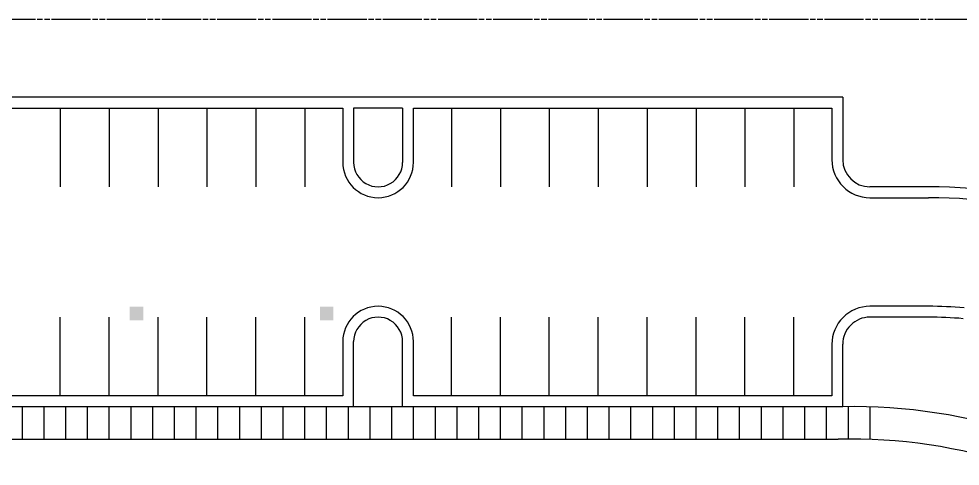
# Model space of a CAD drawing. Header units: inches. Extents: x -744 to 10613, y 1541 to 7685.
# Drawn here: x 6904 to 8983, y 6697 to 7685 of the extents above; entities that cross this region are included whole.
import ezdxf

# ---------------------------------------------------------------- set-up
doc = ezdxf.new("R2010")
doc.units = ezdxf.units.IN
doc.header["$LTSCALE"] = 96
doc.header["$MEASUREMENT"] = 0
doc.linetypes.add('BOUND3', pattern=[1.27, 0.9, -0.04, 0.125, -0.04, 0.125, -0.04])
for name, color, linetype in [('0_sIDEWALK', 30, 'CONTINUOUS'), ('A-0-Shade', 252, 'CONTINUOUS'), ('A_PAVERS', 251, 'CONTINUOUS'), ('PR-RDCG', 8, 'CONTINUOUS'), ('PR-RDFC', 1, 'CONTINUOUS'), ('PR-RDPKG', 1, 'CONTINUOUS'), ('RC-BD', 5, 'BOUND3')]:
    doc.layers.add(name, color=color, linetype=linetype)

msp = doc.modelspace()

# ---------------------------------------------------------------- hatches: boundary and pattern name
at = {"layer": 'A-0-Shade'}
h = msp.add_hatch(color=256, dxfattribs=at)
h.paths.add_polyline_path([(7149, 7034), (7164, 7034), (7164, 7049), (7149, 7049)])
h.paths.add_polyline_path([(7149, 7019), (7164, 7019), (7164, 7034), (7149, 7034)])
h.paths.add_polyline_path([(7164, 7019), (7179, 7019), (7179, 7022.7), (7174.3, 7034), (7164, 7034)])
h.paths.add_polyline_path([(7168.1, 7049), (7164, 7049), (7164, 7034), (7174.3, 7034)])
h.paths.add_polyline_path([(7174.3, 7034), (7179, 7034), (7179, 7049), (7168.1, 7049)])
h.paths.add_polyline_path([(7174.3, 7034), (7179, 7022.7), (7179, 7034)])
h = msp.add_hatch(color=256, dxfattribs=at)
h.paths.add_polyline_path([(7599, 7049), (7584, 7049), (7584, 7034), (7599, 7034)])
h.paths.add_polyline_path([(7599, 7034), (7584, 7034), (7584, 7019), (7599, 7019)])
h.paths.add_polyline_path([(7584, 7034), (7573.7, 7034), (7569, 7022.7), (7569, 7019), (7584, 7019)])
h.paths.add_polyline_path([(7573.7, 7034), (7584, 7034), (7584, 7049), (7579.9, 7049)])
h.paths.add_polyline_path([(7579.9, 7049), (7569, 7049), (7569, 7034), (7573.7, 7034)])
h.paths.add_polyline_path([(7569, 7034), (7569, 7022.7), (7573.7, 7034)], flags=17)

# ---------------------------------------------------------------- linework, layer by layer
at = {"layer": '0_sIDEWALK'}
for p, q in [((7751.6, 6828), (7643.6, 6828)), ((8713.2, 6756), (6524.5, 6756))]:
    msp.add_line(p, q, dxfattribs=at)
for centre, radius, start, end in [((8747.1, 5619.6), 1208.6, 71.3631, 91.115), ((8744.9, 5610.2), 1146.3, 71.4117, 91.585)]:
    msp.add_arc(centre, radius, start, end, dxfattribs=at)
at = {"layer": 'A_PAVERS'}
for p, q in [((6912, 6756), (6912, 6828)), ((6960, 6756), (6960, 6828)), ((7008, 6756), (7008, 6828)), ((7056, 6756), (7056, 6828)), ((7104, 6756), (7104, 6828)), ((7152, 6756), (7152, 6828)), ((7200, 6756), (7200, 6828)), ((7248, 6756), (7248, 6828)), ((7296, 6756), (7296, 6828)), ((7344, 6756), (7344, 6828)), ((7392, 6756), (7392, 6828)), ((7440, 6756), (7440, 6828)), ((7488, 6756), (7488, 6828)), ((7536, 6756), (7536, 6828)), ((7584, 6756), (7584, 6828)), ((7632, 6756), (7632, 6828)), ((7680, 6756), (7680, 6828)), ((7728, 6756), (7728, 6828)), ((7776, 6756), (7776, 6828)), ((7824, 6756), (7824, 6828)), ((7872, 6756), (7872, 6828)), ((7920, 6756), (7920, 6828)), ((7968, 6756), (7968, 6828)), ((8016, 6756), (8016, 6828)), ((8064, 6756), (8064, 6828)), ((8112, 6756), (8112, 6828)), ((8160, 6756), (8160, 6828)), ((8208, 6756), (8208, 6828)), ((8256, 6756), (8256, 6828)), ((8304, 6756), (8304, 6828)), ((8352, 6756), (8352, 6828)), ((8400, 6756), (8400, 6828)), ((8448, 6756), (8448, 6828)), ((8496, 6756), (8496, 6828)), ((8544, 6756), (8544, 6828)), ((8592, 6756), (8592, 6828)), ((8640, 6756), (8640, 6828)), ((8688, 6756), (8688, 6828)), ((8736, 6756), (8736, 6828)), ((8784, 6756), (8784, 6828))]:
    msp.add_line(p, q, dxfattribs=at)
at = {"layer": 'PR-RDCG'}
for p, q in [((6695.6, 7488), (7619.6, 7488)), ((7619.6, 7488), (7619.6, 7368)), ((7775.6, 7368), (7775.6, 7488)), ((7775.6, 7488), (8699.6, 7488)), ((8699.6, 7488), (8699.6, 7374)), ((8783.6, 7290), (8912.8, 7290)), ((8912.8, 7050), (8783.6, 7050)), ((7619.6, 6972), (7619.6, 6852)), ((7775.6, 6852), (7775.6, 6972)), ((8699.6, 6966), (8699.6, 6852)), ((7619.6, 6852), (6887.6, 6852)), ((8699.6, 6852), (7775.6, 6852))]:
    msp.add_line(p, q, dxfattribs=at)
for centre, radius, start, end in [((7697.6, 7368), 78, 180.0003, 359.9997), ((8783.6, 7374), 84, 180.0003, 270.0003), ((8912.8, 6150), 1140, 71.5713, 90.0003), ((7697.6, 6972), 78, 0.0004, 179.9998), ((8783.6, 6966), 84, 90.0003, 180.0003), ((8912.8, 6150), 900, 84.9514, 90.0003)]:
    msp.add_arc(centre, radius, start, end, dxfattribs=at)
at = {"layer": 'PR-RDFC'}
for p, q in [((7751.6, 7512), (6485.6, 7512)), ((8723.6, 7512), (7751.6, 7512)), ((8723.6, 7512), (8723.6, 7374)), ((7643.6, 7488), (7643.6, 7368)), ((7751.6, 7488), (7643.6, 7488)), ((7751.6, 7488), (7751.6, 7368)), ((8912.8, 7314), (8783.6, 7314)), ((8912.8, 7026), (8783.6, 7026)), ((7643.6, 6828), (7643.6, 6972)), ((7751.6, 6828), (7751.6, 6972)), ((8723.6, 6828), (8723.6, 6966)), ((7643.6, 6828), (6887.6, 6828)), ((8723.6, 6828), (7751.6, 6828))]:
    msp.add_line(p, q, dxfattribs=at)
for centre, radius, start, end in [((7697.6, 7368), 54, 180.0003, 0.0013), ((8783.6, 7374), 60, 180.0003, 270.0003), ((8912.8, 6150), 1164, 71.5713, 90.0003), ((7697.6, 6972), 54, 359.9997, 180.0003), ((8783.6, 6966), 60, 90.0003, 180.0003), ((8912.8, 6150), 876, 84.9514, 90.0003)]:
    msp.add_arc(centre, radius, start, end, dxfattribs=at)
at = {"layer": 'PR-RDPKG'}
for p, q in [((6995.6, 7488), (6995.6, 7314)), ((7103.6, 7488), (7103.6, 7314)), ((7211.6, 7488), (7211.6, 7314)), ((7319.6, 7488), (7319.6, 7314)), ((7427.6, 7488), (7427.6, 7314)), ((7535.6, 7488), (7535.6, 7314)), ((7859.6, 7488), (7859.6, 7314)), ((7967.6, 7488), (7967.6, 7314)), ((8075.6, 7488), (8075.6, 7314)), ((8183.6, 7488), (8183.6, 7314)), ((8291.6, 7488), (8291.6, 7314)), ((8399.6, 7488), (8399.6, 7314)), ((8507.6, 7488), (8507.6, 7314)), ((8615.6, 7488), (8615.6, 7314)), ((6995.6, 6852), (6995.6, 7026)), ((7103.6, 6852), (7103.6, 7026)), ((7211.6, 6852), (7211.6, 7026)), ((7319.6, 6852), (7319.6, 7026)), ((7427.6, 6852), (7427.6, 7026)), ((7535.6, 6852), (7535.6, 7026)), ((7859.6, 6852), (7859.6, 7026)), ((7967.6, 6852), (7967.6, 7026)), ((8075.6, 6852), (8075.6, 7026)), ((8183.6, 6852), (8183.6, 7026)), ((8291.6, 6852), (8291.6, 7026)), ((8399.6, 6852), (8399.6, 7026)), ((8507.6, 6852), (8507.6, 7026)), ((8615.6, 6852), (8615.6, 7026))]:
    msp.add_line(p, q, dxfattribs=at)
at = {"layer": 'RC-BD'}
msp.add_line((2831.2, 7685.3), (10612.5, 7683.9), dxfattribs=at)

doc.saveas('drawing.dxf')
